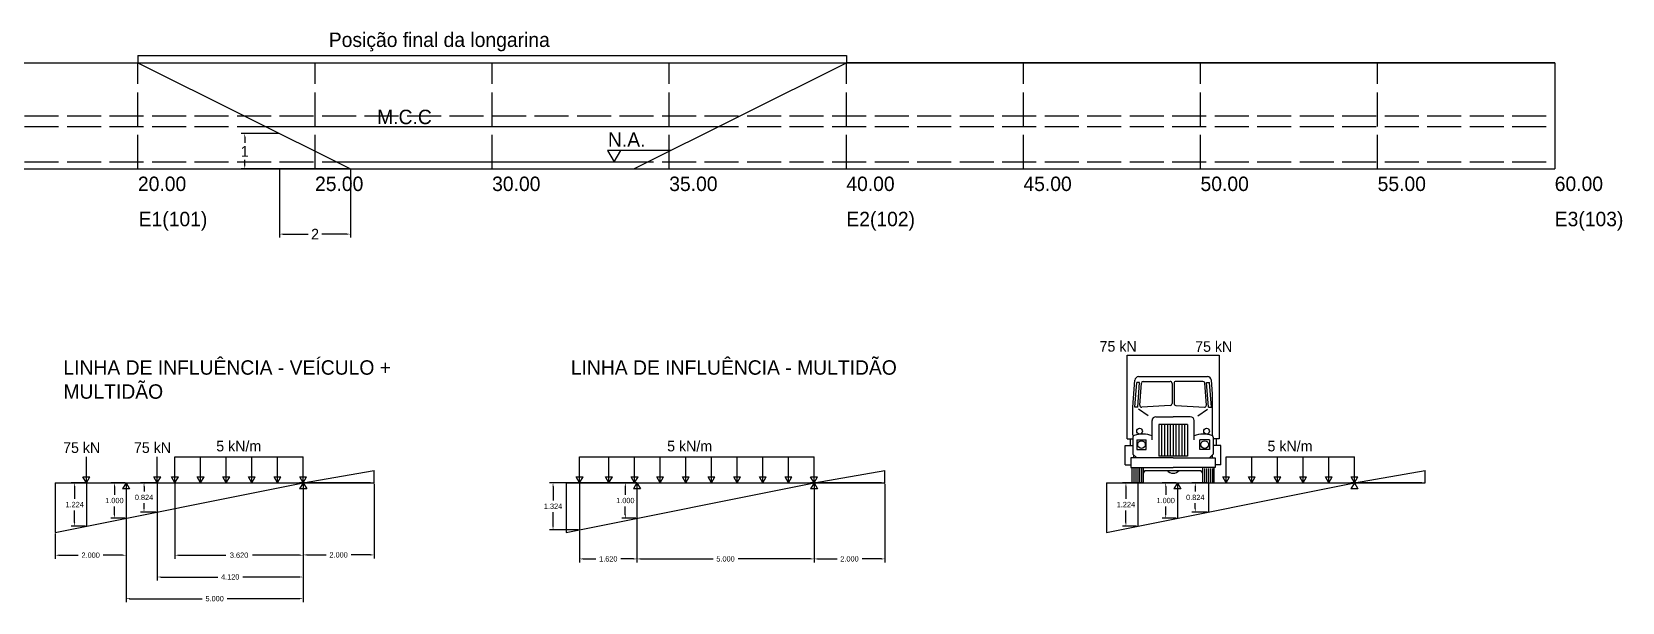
# Model space of a CAD drawing. Header units: metres. Extents: x 248 to 391, y 134 to 156.
# Drawn here: x 272.08 to 316.99, y 139.57 to 155.69 of the extents above; entities that cross this region are included whole.
import ezdxf

# ---------------------------------------------------------------- set-up
doc = ezdxf.new("R2010")
doc.units = ezdxf.units.M
doc.header["$LTSCALE"] = 0.001
doc.linetypes.add('ACAD_ISO02W100', pattern=[15, 12, -3])
for name, color, linetype in [('carro', 9, 'Continuous'), ('COTAS', 30, 'Continuous'), ('LI', 1, 'Continuous'), ('LINHA TRACEJADA', 8, 'ACAD_ISO02W100'), ('M.C.C', 5, 'Continuous'), ('NÍVRL D´ÁGUA', 4, 'Continuous'), ('P.F.L.', 1, 'Continuous'), ('TEXTO', 6, 'Continuous'), ('TRAÇADO', 6, 'Continuous')]:
    doc.layers.add(name, color=color, linetype=linetype)
doc.styles.add('Annotative', font='txt')
doc.dimstyles.new('Annotative', dxfattribs={"dimtxt": 0.15, "dimasz": 0.1, "dimexe": 0.1, "dimexo": 0.03, "dimgap": 0.09, "dimtad": 0, "dimtih": 1, "dimtoh": 1, "dimdec": 3, "dimzin": 0, "dimdsep": 46, "dimtxsty": 'Standard', "dimcen": 0.09, "dimadec": 0, "dimazin": 0, "dimtfac": 1, "dimtdec": 3, "dimtofl": 0, "dimtmove": 0, "dimatfit": 3, "dimfxl": 1, "dimtolj": 1, "dimtzin": 0, "dimarcsym": 1})

# ---------------------------------------------------------------- blocks, each defined once
blk = doc.blocks.new('*D5')
at = {"layer": 'COTAS', "color": 0, "lineweight": -2, "ltscale": 80, "transparency": 16777216}
for p, q in [((279.081, 151.784), (279.081, 149.872)), ((281.081, 151.784), (281.081, 149.872)), ((279.181, 149.972), (279.891, 149.972)), ((280.981, 149.972), (280.271, 149.972))]:
    blk.add_line(p, q, dxfattribs=at)
at = {"layer": 'COTAS', "color": 0, "ltscale": 80, "transparency": 16777216}
for points in [[(279.181, 149.989), (279.181, 149.956), (279.081, 149.972)], [(280.981, 149.989), (280.981, 149.956), (281.081, 149.972)]]:
    blk.add_solid(points, dxfattribs=at)
at = {"layer": 'Defpoints', "color": 0, "ltscale": 80, "transparency": 16777216}
for p in [(279.081, 151.814), (281.081, 151.814), (281.081, 149.972)]:
    blk.add_point(p, dxfattribs=at)
at = {"layer": 'COTAS', "color": 0, "ltscale": 80, "transparency": 16777216, "insert": (280.081, 149.972), "char_height": 0.3, "attachment_point": 5}
blk.add_mtext('\\A1;2', dxfattribs=at)
blk = doc.blocks.new('*D6')
at = {"layer": 'COTAS', "color": 0, "lineweight": -2, "ltscale": 80, "transparency": 16777216}
for p, q in [((279.051, 152.814), (277.996, 152.814)), ((278.096, 152.714), (278.096, 152.55)), ((281.051, 151.814), (277.996, 151.814)), ((278.096, 151.914), (278.096, 152.07))]:
    blk.add_line(p, q, dxfattribs=at)
at = {"layer": 'COTAS', "color": 0, "ltscale": 80, "transparency": 16777216}
for points in [[(278.079, 152.714), (278.112, 152.714), (278.096, 152.814)], [(278.079, 151.914), (278.112, 151.914), (278.096, 151.814)]]:
    blk.add_solid(points, dxfattribs=at)
at = {"layer": 'Defpoints', "color": 0, "ltscale": 80, "transparency": 16777216}
for p in [(279.081, 152.814), (278.096, 151.814), (281.081, 151.814)]:
    blk.add_point(p, dxfattribs=at)
at = {"layer": 'COTAS', "color": 0, "ltscale": 80, "transparency": 16777216, "insert": (278.096, 152.31), "char_height": 0.3, "attachment_point": 5}
blk.add_mtext('\\A1;1', dxfattribs=at)
blk = doc.blocks.new('*D74')
at = {"layer": 'COTAS', "color": 0, "lineweight": -2, "ltscale": 80, "transparency": 16777216}
for p, q in [((274.716, 142.946), (274.316, 142.946)), ((274.416, 142.846), (274.416, 142.611)), ((274.716, 141.946), (274.316, 141.946)), ((274.416, 142.046), (274.416, 142.281))]:
    blk.add_line(p, q, dxfattribs=at)
at = {"layer": 'COTAS', "color": 0, "ltscale": 80, "transparency": 16777216}
for points in [[(274.4, 142.846), (274.433, 142.846), (274.416, 142.946)], [(274.4, 142.046), (274.433, 142.046), (274.416, 141.946)]]:
    blk.add_solid(points, dxfattribs=at)
at = {"layer": 'Defpoints', "color": 0, "ltscale": 80, "transparency": 16777216}
for p in [(274.746, 142.946), (274.416, 141.946), (274.746, 141.946)]:
    blk.add_point(p, dxfattribs=at)
at = {"layer": 'COTAS', "color": 0, "ltscale": 80, "transparency": 16777216, "insert": (274.416, 142.446), "char_height": 0.15, "attachment_point": 5}
blk.add_mtext('\\A1;1.000', dxfattribs=at)
blk = doc.blocks.new('*D75')
at = {"layer": 'COTAS', "color": 0, "lineweight": -2, "ltscale": 80, "transparency": 16777216}
for p, q in [((273.596, 142.946), (273.194, 142.946)), ((273.294, 142.846), (273.294, 142.499)), ((273.294, 141.822), (273.294, 142.169)), ((273.596, 141.722), (273.194, 141.722))]:
    blk.add_line(p, q, dxfattribs=at)
at = {"layer": 'COTAS', "color": 0, "ltscale": 80, "transparency": 16777216}
for points in [[(273.277, 142.846), (273.31, 142.846), (273.294, 142.946)], [(273.277, 141.822), (273.31, 141.822), (273.294, 141.722)]]:
    blk.add_solid(points, dxfattribs=at)
at = {"layer": 'Defpoints', "color": 0, "ltscale": 80, "transparency": 16777216}
for p in [(273.626, 142.946), (273.294, 141.722), (273.626, 141.722)]:
    blk.add_point(p, dxfattribs=at)
at = {"layer": 'COTAS', "color": 0, "ltscale": 80, "transparency": 16777216, "insert": (273.294, 142.334), "char_height": 0.15, "attachment_point": 5}
blk.add_mtext('\\A1;1.224', dxfattribs=at)
blk = doc.blocks.new('*D76')
at = {"layer": 'COTAS', "color": 0, "lineweight": -2, "ltscale": 80, "transparency": 16777216}
for p, q in [((275.596, 142.946), (275.152, 142.946)), ((275.252, 142.846), (275.252, 142.699)), ((275.252, 142.222), (275.252, 142.369)), ((275.596, 142.122), (275.152, 142.122))]:
    blk.add_line(p, q, dxfattribs=at)
at = {"layer": 'COTAS', "color": 0, "ltscale": 80, "transparency": 16777216}
for points in [[(275.235, 142.846), (275.269, 142.846), (275.252, 142.946)], [(275.235, 142.222), (275.269, 142.222), (275.252, 142.122)]]:
    blk.add_solid(points, dxfattribs=at)
at = {"layer": 'Defpoints', "color": 0, "ltscale": 80, "transparency": 16777216}
for p in [(275.626, 142.946), (275.252, 142.122), (275.626, 142.122)]:
    blk.add_point(p, dxfattribs=at)
at = {"layer": 'COTAS', "color": 0, "ltscale": 80, "transparency": 16777216, "insert": (275.252, 142.534), "char_height": 0.15, "attachment_point": 5}
blk.add_mtext('\\A1;0.824', dxfattribs=at)
blk = doc.blocks.new('*D77')
at = {"layer": 'COTAS', "color": 0, "lineweight": -2, "ltscale": 80, "transparency": 16777216}
for p, q in [((272.746, 141.516), (272.746, 140.802)), ((274.746, 141.516), (274.746, 140.802)), ((272.846, 140.902), (273.393, 140.902)), ((274.646, 140.902), (274.098, 140.902))]:
    blk.add_line(p, q, dxfattribs=at)
at = {"layer": 'COTAS', "color": 0, "ltscale": 80, "transparency": 16777216}
for points in [[(272.846, 140.918), (272.846, 140.885), (272.746, 140.902)], [(274.646, 140.918), (274.646, 140.885), (274.746, 140.902)]]:
    blk.add_solid(points, dxfattribs=at)
at = {"layer": 'Defpoints', "color": 0, "ltscale": 80, "transparency": 16777216}
for p in [(272.746, 141.546), (274.746, 141.546), (274.746, 140.902)]:
    blk.add_point(p, dxfattribs=at)
at = {"layer": 'COTAS', "color": 0, "ltscale": 80, "transparency": 16777216, "insert": (273.746, 140.902), "char_height": 0.15, "attachment_point": 5}
blk.add_mtext('\\A1;2.000', dxfattribs=at)
blk = doc.blocks.new('*D78')
at = {"layer": 'COTAS', "color": 0, "lineweight": -2, "ltscale": 80, "transparency": 16777216}
for p, q in [((274.746, 142.916), (274.746, 139.574)), ((279.746, 142.916), (279.746, 139.574)), ((274.846, 139.674), (276.893, 139.674)), ((279.646, 139.674), (277.598, 139.674))]:
    blk.add_line(p, q, dxfattribs=at)
at = {"layer": 'COTAS', "color": 0, "ltscale": 80, "transparency": 16777216}
for points in [[(274.846, 139.691), (274.846, 139.658), (274.746, 139.674)], [(279.646, 139.691), (279.646, 139.658), (279.746, 139.674)]]:
    blk.add_solid(points, dxfattribs=at)
at = {"layer": 'Defpoints', "color": 0, "ltscale": 80, "transparency": 16777216}
for p in [(274.746, 142.946), (279.746, 142.946), (279.746, 139.674)]:
    blk.add_point(p, dxfattribs=at)
at = {"layer": 'COTAS', "color": 0, "ltscale": 80, "transparency": 16777216, "insert": (277.246, 139.674), "char_height": 0.15, "attachment_point": 5}
blk.add_mtext('\\A1;5.000', dxfattribs=at)
blk = doc.blocks.new('*D79')
at = {"layer": 'COTAS', "color": 0, "lineweight": -2, "ltscale": 80, "transparency": 16777216}
for p, q in [((275.626, 142.916), (275.626, 140.186)), ((279.746, 142.916), (279.746, 140.186)), ((275.726, 140.286), (277.333, 140.286)), ((279.646, 140.286), (278.038, 140.286))]:
    blk.add_line(p, q, dxfattribs=at)
at = {"layer": 'COTAS', "color": 0, "ltscale": 80, "transparency": 16777216}
for points in [[(275.726, 140.303), (275.726, 140.27), (275.626, 140.286)], [(279.646, 140.303), (279.646, 140.27), (279.746, 140.286)]]:
    blk.add_solid(points, dxfattribs=at)
at = {"layer": 'Defpoints', "color": 0, "ltscale": 80, "transparency": 16777216}
for p in [(275.626, 142.946), (279.746, 142.946), (279.746, 140.286)]:
    blk.add_point(p, dxfattribs=at)
at = {"layer": 'COTAS', "color": 0, "ltscale": 80, "transparency": 16777216, "insert": (277.686, 140.286), "char_height": 0.15, "attachment_point": 5}
blk.add_mtext('\\A1;4.120', dxfattribs=at)
blk = doc.blocks.new('*D80')
at = {"layer": 'COTAS', "color": 0, "lineweight": -2, "ltscale": 80, "transparency": 16777216}
for p, q in [((276.126, 142.916), (276.126, 140.802)), ((279.746, 142.916), (279.746, 140.802)), ((276.226, 140.902), (277.558, 140.902)), ((279.646, 140.902), (278.313, 140.902))]:
    blk.add_line(p, q, dxfattribs=at)
at = {"layer": 'COTAS', "color": 0, "ltscale": 80, "transparency": 16777216}
for points in [[(276.226, 140.918), (276.226, 140.885), (276.126, 140.902)], [(279.646, 140.918), (279.646, 140.885), (279.746, 140.902)]]:
    blk.add_solid(points, dxfattribs=at)
at = {"layer": 'Defpoints', "color": 0, "ltscale": 80, "transparency": 16777216}
for p in [(276.126, 142.946), (279.746, 142.946), (279.746, 140.902)]:
    blk.add_point(p, dxfattribs=at)
at = {"layer": 'COTAS', "color": 0, "ltscale": 80, "transparency": 16777216, "insert": (277.936, 140.902), "char_height": 0.15, "attachment_point": 5}
blk.add_mtext('\\A1;3.620', dxfattribs=at)
blk = doc.blocks.new('*D81')
at = {"layer": 'COTAS', "color": 0, "lineweight": -2, "ltscale": 80, "transparency": 16777216}
for p, q in [((279.746, 142.916), (279.746, 140.81)), ((281.746, 142.916), (281.746, 140.81)), ((279.846, 140.91), (280.393, 140.91)), ((281.646, 140.91), (281.098, 140.91))]:
    blk.add_line(p, q, dxfattribs=at)
at = {"layer": 'COTAS', "color": 0, "ltscale": 80, "transparency": 16777216}
for points in [[(279.846, 140.927), (279.846, 140.893), (279.746, 140.91)], [(281.646, 140.927), (281.646, 140.893), (281.746, 140.91)]]:
    blk.add_solid(points, dxfattribs=at)
at = {"layer": 'Defpoints', "color": 0, "ltscale": 80, "transparency": 16777216}
for p in [(279.746, 142.946), (281.746, 142.946), (281.746, 140.91)]:
    blk.add_point(p, dxfattribs=at)
at = {"layer": 'COTAS', "color": 0, "ltscale": 80, "transparency": 16777216, "insert": (280.746, 140.91), "char_height": 0.15, "attachment_point": 5}
blk.add_mtext('\\A1;2.000', dxfattribs=at)
blk = doc.blocks.new('*D67')
at = {"layer": 'COTAS', "color": 0, "lineweight": -2, "ltscale": 80, "transparency": 16777216}
for p, q in [((289.14, 142.946), (288.741, 142.946)), ((288.841, 142.846), (288.841, 142.611)), ((289.14, 141.946), (288.741, 141.946)), ((288.841, 142.046), (288.841, 142.281))]:
    blk.add_line(p, q, dxfattribs=at)
at = {"layer": 'COTAS', "color": 0, "ltscale": 80, "transparency": 16777216}
for points in [[(288.824, 142.846), (288.858, 142.846), (288.841, 142.946)], [(288.824, 142.046), (288.858, 142.046), (288.841, 141.946)]]:
    blk.add_solid(points, dxfattribs=at)
at = {"layer": 'Defpoints', "color": 0, "ltscale": 80, "transparency": 16777216}
for p in [(289.17, 142.946), (288.841, 141.946), (289.17, 141.946)]:
    blk.add_point(p, dxfattribs=at)
at = {"layer": 'COTAS', "color": 0, "ltscale": 80, "transparency": 16777216, "insert": (288.841, 142.446), "char_height": 0.15, "attachment_point": 5}
blk.add_mtext('\\A1;1.000', dxfattribs=at)
blk = doc.blocks.new('*D68')
at = {"layer": 'COTAS', "color": 0, "lineweight": -2, "ltscale": 80, "transparency": 16777216}
for p, q in [((287.52, 142.946), (286.7, 142.946)), ((286.8, 142.846), (286.8, 142.449)), ((286.8, 141.722), (286.8, 142.119)), ((287.52, 141.622), (286.7, 141.622))]:
    blk.add_line(p, q, dxfattribs=at)
at = {"layer": 'COTAS', "color": 0, "ltscale": 80, "transparency": 16777216}
for points in [[(286.783, 142.846), (286.817, 142.846), (286.8, 142.946)], [(286.783, 141.722), (286.817, 141.722), (286.8, 141.622)]]:
    blk.add_solid(points, dxfattribs=at)
at = {"layer": 'Defpoints', "color": 0, "ltscale": 80, "transparency": 16777216}
for p in [(287.55, 142.946), (286.8, 141.622), (287.55, 141.622)]:
    blk.add_point(p, dxfattribs=at)
at = {"layer": 'COTAS', "color": 0, "ltscale": 80, "transparency": 16777216, "insert": (286.8, 142.284), "char_height": 0.15, "attachment_point": 5}
blk.add_mtext('\\A1;1.324', dxfattribs=at)
blk = doc.blocks.new('*D69')
at = {"layer": 'COTAS', "color": 0, "lineweight": -2, "ltscale": 80, "transparency": 16777216}
for p, q in [((287.55, 141.592), (287.55, 140.697)), ((289.17, 141.592), (289.17, 140.697)), ((287.65, 140.797), (288.008, 140.797)), ((289.07, 140.797), (288.713, 140.797))]:
    blk.add_line(p, q, dxfattribs=at)
at = {"layer": 'COTAS', "color": 0, "ltscale": 80, "transparency": 16777216}
for points in [[(287.65, 140.814), (287.65, 140.78), (287.55, 140.797)], [(289.07, 140.814), (289.07, 140.78), (289.17, 140.797)]]:
    blk.add_solid(points, dxfattribs=at)
at = {"layer": 'Defpoints', "color": 0, "ltscale": 80, "transparency": 16777216}
for p in [(287.55, 141.622), (289.17, 141.622), (289.17, 140.797)]:
    blk.add_point(p, dxfattribs=at)
at = {"layer": 'COTAS', "color": 0, "ltscale": 80, "transparency": 16777216, "insert": (288.36, 140.797), "char_height": 0.15, "attachment_point": 5}
blk.add_mtext('\\A1;1.620', dxfattribs=at)
blk = doc.blocks.new('*D70')
at = {"layer": 'COTAS', "color": 0, "lineweight": -2, "ltscale": 80, "transparency": 16777216}
for p, q in [((289.17, 141.916), (289.17, 140.697)), ((294.17, 141.916), (294.17, 140.697)), ((289.27, 140.797), (291.318, 140.797)), ((294.07, 140.797), (292.023, 140.797))]:
    blk.add_line(p, q, dxfattribs=at)
at = {"layer": 'COTAS', "color": 0, "ltscale": 80, "transparency": 16777216}
for points in [[(289.27, 140.814), (289.27, 140.78), (289.17, 140.797)], [(294.07, 140.814), (294.07, 140.78), (294.17, 140.797)]]:
    blk.add_solid(points, dxfattribs=at)
at = {"layer": 'Defpoints', "color": 0, "ltscale": 80, "transparency": 16777216}
for p in [(289.17, 141.946), (294.17, 141.946), (294.17, 140.797)]:
    blk.add_point(p, dxfattribs=at)
at = {"layer": 'COTAS', "color": 0, "ltscale": 80, "transparency": 16777216, "insert": (291.67, 140.797), "char_height": 0.15, "attachment_point": 5}
blk.add_mtext('\\A1;5.000', dxfattribs=at)
blk = doc.blocks.new('*D71')
at = {"layer": 'COTAS', "color": 0, "lineweight": -2, "ltscale": 80, "transparency": 16777216}
for p, q in [((294.17, 142.916), (294.17, 140.697)), ((296.17, 142.916), (296.17, 140.697)), ((294.27, 140.797), (294.818, 140.797)), ((296.07, 140.797), (295.523, 140.797))]:
    blk.add_line(p, q, dxfattribs=at)
at = {"layer": 'COTAS', "color": 0, "ltscale": 80, "transparency": 16777216}
for points in [[(294.27, 140.814), (294.27, 140.78), (294.17, 140.797)], [(296.07, 140.814), (296.07, 140.78), (296.17, 140.797)]]:
    blk.add_solid(points, dxfattribs=at)
at = {"layer": 'Defpoints', "color": 0, "ltscale": 80, "transparency": 16777216}
for p in [(294.17, 142.946), (296.17, 142.946), (296.17, 140.797)]:
    blk.add_point(p, dxfattribs=at)
at = {"layer": 'COTAS', "color": 0, "ltscale": 80, "transparency": 16777216, "insert": (295.17, 140.797), "char_height": 0.15, "attachment_point": 5}
blk.add_mtext('\\A1;2.000', dxfattribs=at)
blk = doc.blocks.new('*D72')
at = {"layer": 'COTAS', "color": 0, "lineweight": -2, "ltscale": 80, "transparency": 16777216}
for p, q in [((304.396, 142.946), (303.997, 142.946)), ((304.097, 142.846), (304.097, 142.611)), ((304.396, 141.946), (303.997, 141.946)), ((304.097, 142.046), (304.097, 142.281))]:
    blk.add_line(p, q, dxfattribs=at)
at = {"layer": 'COTAS', "color": 0, "ltscale": 80, "transparency": 16777216}
for points in [[(304.08, 142.846), (304.113, 142.846), (304.097, 142.946)], [(304.08, 142.046), (304.113, 142.046), (304.097, 141.946)]]:
    blk.add_solid(points, dxfattribs=at)
at = {"layer": 'Defpoints', "color": 0, "ltscale": 80, "transparency": 16777216}
for p in [(304.426, 142.946), (304.097, 141.946), (304.426, 141.946)]:
    blk.add_point(p, dxfattribs=at)
at = {"layer": 'COTAS', "color": 0, "ltscale": 80, "transparency": 16777216, "insert": (304.097, 142.446), "char_height": 0.15, "attachment_point": 5}
blk.add_mtext('\\A1;1.000', dxfattribs=at)
blk = doc.blocks.new('*D73')
at = {"layer": 'COTAS', "color": 0, "lineweight": -2, "ltscale": 80, "transparency": 16777216}
for p, q in [((303.276, 142.946), (302.874, 142.946)), ((302.974, 142.846), (302.974, 142.499)), ((302.974, 141.822), (302.974, 142.169)), ((303.276, 141.722), (302.874, 141.722))]:
    blk.add_line(p, q, dxfattribs=at)
at = {"layer": 'COTAS', "color": 0, "ltscale": 80, "transparency": 16777216}
for points in [[(302.957, 142.846), (302.991, 142.846), (302.974, 142.946)], [(302.957, 141.822), (302.991, 141.822), (302.974, 141.722)]]:
    blk.add_solid(points, dxfattribs=at)
at = {"layer": 'Defpoints', "color": 0, "ltscale": 80, "transparency": 16777216}
for p in [(303.306, 142.946), (302.974, 141.722), (303.306, 141.722)]:
    blk.add_point(p, dxfattribs=at)
at = {"layer": 'COTAS', "color": 0, "ltscale": 80, "transparency": 16777216, "insert": (302.974, 142.334), "char_height": 0.15, "attachment_point": 5}
blk.add_mtext('\\A1;1.224', dxfattribs=at)
blk = doc.blocks.new('*D82')
at = {"layer": 'COTAS', "color": 0, "lineweight": -2, "ltscale": 80, "transparency": 16777216}
for p, q in [((305.276, 142.946), (304.832, 142.946)), ((304.932, 142.846), (304.932, 142.699)), ((304.932, 142.222), (304.932, 142.369)), ((305.276, 142.122), (304.832, 142.122))]:
    blk.add_line(p, q, dxfattribs=at)
at = {"layer": 'COTAS', "color": 0, "ltscale": 80, "transparency": 16777216}
for points in [[(304.916, 142.846), (304.949, 142.846), (304.932, 142.946)], [(304.916, 142.222), (304.949, 142.222), (304.932, 142.122)]]:
    blk.add_solid(points, dxfattribs=at)
at = {"layer": 'Defpoints', "color": 0, "ltscale": 80, "transparency": 16777216}
for p in [(305.306, 142.946), (304.932, 142.122), (305.306, 142.122)]:
    blk.add_point(p, dxfattribs=at)
at = {"layer": 'COTAS', "color": 0, "ltscale": 80, "transparency": 16777216, "insert": (304.932, 142.534), "char_height": 0.15, "attachment_point": 5}
blk.add_mtext('\\A1;0.824', dxfattribs=at)

msp = doc.modelspace()

# ---------------------------------------------------------------- linework, layer by layer
for p, q in [((255.0806, 154.8137), (315.0806, 154.8137)), ((315.0806, 154.8137), (315.0806, 151.8137)), ((255.0806, 151.8137), (315.0806, 151.8137))]:
    msp.add_line(p, q)
at = {"ltscale": 80}
for p, q in [((273.6256, 142.946), (273.6256, 143.6839)), ((275.6256, 142.946), (275.6256, 143.6839)), ((276.1256, 143.6839), (279.7456, 143.6839)), ((276.1256, 142.946), (276.1256, 143.6839)), ((276.8496, 142.946), (276.8496, 143.6839)), ((277.5736, 142.946), (277.5736, 143.6839)), ((278.2976, 142.946), (278.2976, 143.6839)), ((279.0216, 142.946), (279.0216, 143.6839)), ((279.7456, 142.946), (279.7456, 143.6839)), ((287.5503, 143.6839), (290.5503, 143.6839)), ((287.5503, 142.946), (287.5503, 143.6839)), ((288.3783, 142.946), (288.3783, 143.6839)), ((289.1023, 142.946), (289.1023, 143.6839)), ((289.8263, 142.946), (289.8263, 143.6839)), ((290.5503, 143.6839), (294.1703, 143.6839)), ((290.5503, 142.946), (290.5503, 143.6839)), ((291.2743, 142.946), (291.2743, 143.6839)), ((291.9983, 142.946), (291.9983, 143.6839)), ((292.7223, 142.946), (292.7223, 143.6839)), ((293.4463, 142.946), (293.4463, 143.6839)), ((294.1703, 142.946), (294.1703, 143.6839)), ((305.8059, 143.6839), (309.4259, 143.6839)), ((305.8059, 142.946), (305.8059, 143.6839)), ((306.5299, 142.946), (306.5299, 143.6839)), ((307.2539, 142.946), (307.2539, 143.6839)), ((307.9779, 142.946), (307.9779, 143.6839)), ((308.7019, 142.946), (308.7019, 143.6839)), ((309.4259, 142.946), (309.4259, 143.6839)), ((273.6256, 142.946), (273.5287, 143.1139)), ((273.5287, 143.1139), (273.7225, 143.1139)), ((273.6256, 142.946), (273.7225, 143.1139)), ((275.6256, 142.946), (275.5287, 143.1139)), ((275.5287, 143.1139), (275.7225, 143.1139)), ((275.6256, 142.946), (275.7225, 143.1139)), ((276.1256, 142.946), (276.0287, 143.1139)), ((276.0287, 143.1139), (276.2225, 143.1139)), ((276.1256, 142.946), (276.2225, 143.1139)), ((276.8496, 142.946), (276.7527, 143.1139)), ((276.7527, 143.1139), (276.9465, 143.1139)), ((276.8496, 142.946), (276.9465, 143.1139)), ((277.5736, 142.946), (277.4767, 143.1139)), ((277.4767, 143.1139), (277.6705, 143.1139)), ((277.5736, 142.946), (277.6705, 143.1139)), ((278.2976, 142.946), (278.2007, 143.1139)), ((278.2007, 143.1139), (278.3945, 143.1139)), ((278.2976, 142.946), (278.3945, 143.1139)), ((279.0216, 142.946), (278.9247, 143.1139)), ((278.9247, 143.1139), (279.1185, 143.1139)), ((279.0216, 142.946), (279.1185, 143.1139)), ((279.7456, 142.946), (279.6487, 143.1139)), ((279.6487, 143.1139), (279.8425, 143.1139)), ((279.7456, 142.946), (279.8425, 143.1139)), ((287.5503, 142.946), (287.4534, 143.1139)), ((287.4534, 143.1139), (287.6472, 143.1139)), ((287.5503, 142.946), (287.6472, 143.1139)), ((288.3783, 142.946), (288.2814, 143.1139)), ((288.2814, 143.1139), (288.4752, 143.1139)), ((288.3783, 142.946), (288.4752, 143.1139)), ((289.1023, 142.946), (289.0054, 143.1139)), ((289.0054, 143.1139), (289.1992, 143.1139)), ((289.1023, 142.946), (289.1992, 143.1139)), ((289.8263, 142.946), (289.7294, 143.1139)), ((289.7294, 143.1139), (289.9232, 143.1139)), ((289.8263, 142.946), (289.9232, 143.1139)), ((290.5503, 142.946), (290.4534, 143.1139)), ((290.4534, 143.1139), (290.6472, 143.1139)), ((290.5503, 142.946), (290.6472, 143.1139)), ((291.2743, 142.946), (291.1774, 143.1139)), ((291.1774, 143.1139), (291.3712, 143.1139)), ((291.2743, 142.946), (291.3712, 143.1139)), ((291.9983, 142.946), (291.9014, 143.1139)), ((291.9014, 143.1139), (292.0952, 143.1139)), ((291.9983, 142.946), (292.0952, 143.1139)), ((292.7223, 142.946), (292.6254, 143.1139)), ((292.6254, 143.1139), (292.8192, 143.1139)), ((292.7223, 142.946), (292.8192, 143.1139)), ((293.4463, 142.946), (293.3494, 143.1139)), ((293.3494, 143.1139), (293.5432, 143.1139)), ((293.4463, 142.946), (293.5432, 143.1139)), ((294.1703, 142.946), (294.0734, 143.1139)), ((294.0734, 143.1139), (294.2672, 143.1139)), ((294.1703, 142.946), (294.2672, 143.1139)), ((305.8059, 142.946), (305.709, 143.1139)), ((305.709, 143.1139), (305.9028, 143.1139)), ((305.8059, 142.946), (305.9028, 143.1139)), ((306.5299, 142.946), (306.433, 143.1139)), ((306.433, 143.1139), (306.6268, 143.1139)), ((306.5299, 142.946), (306.6268, 143.1139)), ((307.2539, 142.946), (307.157, 143.1139)), ((307.157, 143.1139), (307.3508, 143.1139)), ((307.2539, 142.946), (307.3508, 143.1139)), ((307.9779, 142.946), (307.881, 143.1139)), ((307.881, 143.1139), (308.0748, 143.1139)), ((307.9779, 142.946), (308.0748, 143.1139)), ((308.7019, 142.946), (308.605, 143.1139)), ((308.605, 143.1139), (308.7988, 143.1139)), ((308.7019, 142.946), (308.7988, 143.1139)), ((309.4259, 142.946), (309.329, 143.1139)), ((309.329, 143.1139), (309.5228, 143.1139)), ((309.4259, 142.946), (309.5228, 143.1139))]:
    msp.add_line(p, q, dxfattribs=at)
at = {"layer": 'carro'}
for p, q in [((303.0086, 146.5544), (305.603, 146.5544)), ((303.0086, 144.1892), (303.0086, 146.5544)), ((305.603, 146.5544), (305.603, 144.1892)), ((303.3331, 145.9458), (305.2786, 145.9458)), ((303.1708, 145.0829), (303.2253, 145.8454)), ((303.2248, 145.081), (303.2789, 145.7836)), ((303.36, 145.7836), (303.2789, 145.7836)), ((303.3059, 145.081), (303.36, 145.7836)), ((303.3645, 145.1426), (303.4103, 145.7606)), ((303.4642, 145.8107), (304.2248, 145.8107)), ((304.2788, 145.7566), (304.2788, 145.186)), ((304.3329, 145.7566), (304.3329, 145.186)), ((305.1475, 145.8107), (304.3869, 145.8107)), ((305.2471, 145.1426), (305.2014, 145.7606)), ((305.2517, 145.7836), (305.3328, 145.7836)), ((305.3058, 145.081), (305.2517, 145.7836)), ((305.3868, 145.081), (305.3328, 145.7836)), ((305.4139, 145.4613), (305.3864, 145.8454)), ((303.1708, 144.2973), (303.1708, 145.0829)), ((303.3059, 145.081), (303.2248, 145.081)), ((304.2279, 145.132), (303.4216, 145.0846)), ((304.3837, 145.132), (305.1901, 145.0846)), ((305.3058, 145.081), (305.3868, 145.081)), ((305.4139, 144.2973), (305.4139, 145.4613)), ((303.6032, 144.8378), (303.3329, 145.0269)), ((303.7113, 144.1622), (303.7113, 144.7026)), ((303.8194, 144.8107), (304.3058, 144.8107)), ((304.7112, 144.5945), (303.9005, 144.5945)), ((303.9005, 144.5945), (303.9005, 143.7027)), ((303.9815, 144.5945), (303.9815, 143.7027)), ((304.0626, 144.5945), (304.0626, 143.7027)), ((304.1437, 144.5945), (304.1437, 143.7027)), ((304.2248, 144.5945), (304.2248, 143.7027)), ((304.7923, 144.8107), (304.3058, 144.8107)), ((304.3058, 144.5945), (304.3058, 143.7027)), ((304.3869, 144.5945), (304.3869, 143.7027)), ((304.468, 144.5945), (304.468, 143.7027)), ((304.5491, 144.5945), (304.5491, 143.7027)), ((304.6301, 144.5945), (304.6301, 143.7027)), ((304.7112, 144.5945), (304.7112, 143.7027)), ((304.9004, 144.1622), (304.9004, 144.7026)), ((305.0085, 144.8378), (305.2787, 145.0269)), ((303.0086, 144.1892), (303.1708, 144.1892)), ((303.0897, 144.1892), (303.0897, 144)), ((303.1708, 144.2319), (303.1708, 143.7568)), ((303.2789, 144.1622), (303.5491, 144.1622)), ((303.2789, 144.1622), (303.2789, 143.8919)), ((303.5491, 143.8919), (303.5491, 144.1622)), ((305.0625, 143.8919), (305.0625, 144.1622)), ((305.3328, 144.1622), (305.0625, 144.1622)), ((305.3328, 144.1622), (305.3328, 143.8919)), ((305.4409, 144.2319), (305.4409, 143.7568)), ((305.603, 144.1892), (305.4409, 144.1892)), ((305.5219, 144.1892), (305.5219, 144)), ((302.9546, 144), (303.1708, 144)), ((302.9546, 143.4595), (302.9546, 144)), ((303.2789, 143.6487), (303.1708, 143.7568)), ((303.1978, 143.6487), (303.1978, 143.7179)), ((303.2789, 143.8919), (303.5491, 143.8919)), ((304.7112, 143.7027), (303.9005, 143.7027)), ((305.3328, 143.8919), (305.0625, 143.8919)), ((305.3328, 143.6487), (305.4409, 143.7568)), ((305.4139, 143.6487), (305.4139, 143.7179)), ((305.6571, 144), (305.4409, 144)), ((305.6571, 143.4595), (305.6571, 144)), ((302.9546, 143.4595), (303.1167, 143.4595)), ((304.3058, 143.6487), (303.1167, 143.6487)), ((303.1167, 143.6487), (303.1167, 143.3784)), ((303.1167, 143.3784), (304.3058, 143.3784)), ((303.1434, 143.3784), (303.1434, 142.946)), ((303.1978, 143.3514), (303.1978, 142.946)), ((303.2519, 143.3514), (303.2519, 142.946)), ((303.3059, 143.3514), (303.3059, 142.946)), ((303.36, 143.3514), (303.36, 142.946)), ((303.414, 143.3514), (303.414, 142.946)), ((303.4681, 142.946), (303.4681, 143.3784)), ((303.4681, 143.2163), (303.5221, 143.2974)), ((303.5221, 143.2974), (305.0896, 143.2974)), ((304.3058, 143.6487), (305.4949, 143.6487)), ((305.4949, 143.3784), (304.3058, 143.3784)), ((305.1436, 143.2163), (305.0896, 143.2974)), ((305.197, 143.3505), (305.197, 142.946)), ((305.2515, 143.3505), (305.2515, 142.946)), ((305.3059, 143.3505), (305.3059, 142.946)), ((305.36, 143.3505), (305.36, 142.946)), ((305.414, 143.3505), (305.414, 142.946)), ((305.4949, 143.6487), (305.4949, 143.3784)), ((305.6571, 143.4595), (305.4949, 143.4595)), ((305.603, 143.4595), (305.4949, 143.4595))]:
    msp.add_line(p, q, dxfattribs=at)
at = {"layer": 'carro', "ltscale": 80}
for p, q in [((305.1436, 142.946), (305.1436, 143.3784)), ((305.4682, 142.946), (305.4682, 143.3784)), ((303.4683, 142.946), (303.1436, 142.946)), ((305.1436, 142.946), (305.4682, 142.946))]:
    msp.add_line(p, q, dxfattribs=at)
at = {"layer": 'carro'}
for centre, radius in [((303.36, 144.4054), 0.0811), ((303.414, 144.027), 0.1081), ((305.1977, 144.027), 0.1081), ((305.2517, 144.4054), 0.0811)]:
    msp.add_circle(centre, radius, dxfattribs=at)
for centre, radius, start, end in [((303.3331, 145.8377), 0.1081, 90, 175.91438), ((305.2786, 145.8377), 0.1081, 4.08562, 90), ((303.4642, 145.7566), 0.054, 90, 175.76361), ((304.2248, 145.7566), 0.054, 0, 90), ((304.3869, 145.7566), 0.054, 90, 180), ((305.1475, 145.7566), 0.054, 4.23639, 90), ((303.4184, 145.1386), 0.054, 175.76361, 273.36646), ((304.2248, 145.186), 0.054, 273.36646, 0), ((304.3869, 145.186), 0.054, 180, 266.63354), ((305.1932, 145.1386), 0.054, 266.63354, 4.23639), ((303.8194, 144.7026), 0.1081, 90, 180), ((304.7923, 144.7026), 0.1081, 0, 90), ((303.2248, 144.2319), 0.054, 107.96949, 180), ((303.443, 143.6331), 0.6914, 67.16365, 109.85324), ((305.1687, 143.6331), 0.6914, 70.14676, 112.83635), ((305.3868, 144.2319), 0.054, 0, 72.03051), ((304.3058, 143.4325), 0.2162, 218.68219, 321.31781)]:
    msp.add_arc(centre, radius, start, end, dxfattribs=at)
at = {"layer": 'COTAS', "ltscale": 80}
msp.add_line((279.0806, 151.8137), (281.0806, 151.8137), dxfattribs=at)
at = {"layer": 'LI', "ltscale": 80}
for p, q in [((279.7456, 142.946), (281.7456, 143.2987)), ((281.7456, 142.946), (281.7456, 143.2987)), ((294.1703, 142.946), (296.1703, 143.2987)), ((296.1703, 142.946), (296.1703, 143.2987)), ((309.4259, 142.946), (311.4259, 143.2987)), ((311.4259, 142.946), (311.4259, 143.2987)), ((272.7456, 142.946), (281.7456, 142.946)), ((272.7456, 142.946), (274.7456, 142.946)), ((272.7456, 141.546), (279.7456, 142.946)), ((272.7456, 142.946), (272.7456, 141.546)), ((272.7456, 142.946), (273.6256, 142.946)), ((273.6256, 142.946), (273.6256, 141.722)), ((274.7456, 142.946), (274.6456, 142.7728)), ((274.7456, 142.946), (274.7456, 141.946)), ((274.7456, 142.946), (274.8456, 142.7728)), ((274.7456, 142.946), (275.6256, 142.946)), ((275.6256, 142.946), (275.6256, 142.122)), ((281.6456, 142.946), (279.6456, 142.946)), ((279.7456, 142.946), (279.6456, 142.7728)), ((279.7456, 142.946), (279.8456, 142.7728)), ((287.1703, 142.946), (296.1703, 142.946)), ((287.1703, 142.946), (289.1703, 142.946)), ((287.1703, 141.546), (294.1703, 142.946)), ((287.1703, 142.946), (287.1703, 141.546)), ((287.1703, 142.946), (288.0503, 142.946)), ((289.1703, 142.946), (287.5503, 142.946)), ((287.5503, 142.946), (287.5503, 141.622)), ((289.1703, 142.946), (289.0703, 142.7728)), ((289.1703, 142.946), (289.1703, 141.946)), ((289.1703, 142.946), (289.2703, 142.7728)), ((289.1703, 142.946), (290.0503, 142.946)), ((296.0703, 142.946), (294.0703, 142.946)), ((294.1703, 142.946), (294.0703, 142.7728)), ((294.1703, 142.946), (294.2703, 142.7728)), ((302.4259, 142.946), (311.4259, 142.946)), ((302.4259, 142.946), (304.4259, 142.946)), ((302.4259, 141.546), (309.4259, 142.946)), ((302.4259, 142.946), (302.4259, 141.546)), ((302.4259, 142.946), (303.3059, 142.946)), ((303.3059, 142.946), (303.3059, 141.722)), ((304.4259, 142.946), (304.3259, 142.7728)), ((304.4259, 142.946), (304.4259, 141.946)), ((304.4259, 142.946), (304.5259, 142.7728)), ((304.4259, 142.946), (305.3059, 142.946)), ((305.3059, 142.946), (305.3059, 142.122)), ((311.3259, 142.946), (309.3259, 142.946)), ((309.4259, 142.946), (309.3259, 142.7728)), ((309.4259, 142.946), (309.5259, 142.7728)), ((274.8456, 142.7728), (274.6456, 142.7728)), ((279.8456, 142.7728), (279.6456, 142.7728)), ((289.2703, 142.7728), (289.0703, 142.7728)), ((294.2703, 142.7728), (294.0703, 142.7728)), ((304.5259, 142.7728), (304.3259, 142.7728)), ((309.5259, 142.7728), (309.3259, 142.7728))]:
    msp.add_line(p, q, dxfattribs=at)
at = {"layer": 'LINHA TRACEJADA', "linetype": 'ACAD_ISO02W100', "ltscale": 80}
for p, q in [((275.0806, 151.8137), (275.0806, 154.8137)), ((280.0806, 151.8137), (280.0806, 154.8137)), ((285.0806, 151.8137), (285.0806, 154.8137)), ((290.0806, 151.8137), (290.0806, 154.8137)), ((295.0806, 151.8137), (295.0806, 154.8137)), ((300.0806, 151.8137), (300.0806, 154.8137)), ((305.0806, 151.8137), (305.0806, 154.8137)), ((310.0806, 151.8137), (310.0806, 154.8137)), ((255.0806, 153.3137), (315.0806, 153.3137)), ((255.0806, 153.0137), (315.0806, 153.0137)), ((255.0806, 152.0137), (315.0806, 152.0137))]:
    msp.add_line(p, q, dxfattribs=at)
at = {"layer": 'M.C.C', "ltscale": 80}
msp.add_line((278.6806, 153.0137), (291.4806, 153.0137), dxfattribs=at)
at = {"layer": 'NÍVRL D´ÁGUA', "ltscale": 80}
for p, q in [((290.1231, 152.3349), (288.341, 152.3349)), ((288.341, 152.3349), (288.5264, 152.0138)), ((288.5264, 152.0138), (288.7117, 152.3349)), ((280.6806, 152.0137), (289.4806, 152.0137))]:
    msp.add_line(p, q, dxfattribs=at)
at = {"layer": 'P.F.L.', "ltscale": 80}
for p, q in [((275.0806, 155.0137), (295.0806, 155.0137)), ((275.0806, 155.0137), (275.0806, 154.8137)), ((295.0806, 155.0137), (295.0806, 154.8137))]:
    msp.add_line(p, q, dxfattribs=at)
at = {"layer": 'TRAÇADO', "ltscale": 80}
for p, q in [((255.0806, 154.8137), (275.0806, 154.8137)), ((275.0806, 154.8137), (281.0806, 151.8137)), ((289.0806, 151.8137), (295.0806, 154.8137)), ((315.0806, 154.8137), (295.0806, 154.8137)), ((281.0806, 151.8137), (289.0806, 151.8137))]:
    msp.add_line(p, q, dxfattribs=at)

# ---------------------------------------------------------------- texts
at = {"attachment_point": 1}
for s, width, insert, char_height in [('E1(101)', 0.497902, (275.1016, 150.6022), 0.40746), ('E2(102)', 0.497902, (295.0806, 150.6022), 0.40746), ('E3(103)', 0.497902, (315.0806, 150.6022), 0.40746), ('75 kN', 2.65865, (302.2295, 146.9522), 0.3), ('75 kN', 2.65865, (304.9284, 146.9467), 0.3), ('5 kN/m', 2.65865, (277.2917, 144.1347), 0.3), ('5 kN/m', 2.65865, (290.022, 144.1347), 0.3), ('5 kN/m', 2.65865, (306.9721, 144.1347), 0.3), ('75 kN', 2.65865, (272.9681, 144.0902), 0.3), ('75 kN', 2.65865, (274.9681, 144.0902), 0.3)]:
    msp.add_mtext_dynamic_manual_height_columns(s, width=width, gutter_width=2.0373, heights=[0], dxfattribs=dict(at, insert=insert, char_height=char_height))
at = {"layer": 'M.C.C', "insert": (281.8336, 153.4864), "char_height": 0.40746, "attachment_point": 1}
msp.add_mtext_dynamic_manual_height_columns('M.C.C', width=0.497902, gutter_width=2.0373, heights=[0], dxfattribs=at)
at = {"layer": 'NÍVRL D´ÁGUA', "insert": (288.35, 152.8458), "char_height": 0.40746, "attachment_point": 1}
msp.add_mtext_dynamic_manual_height_columns('N.A.', width=0.497902, gutter_width=2.0373, heights=[0], dxfattribs=at)
at = {"layer": 'P.F.L.', "insert": (280.4689, 155.6657), "char_height": 0.407465, "width": 10.011432, "attachment_point": 1, "style": 'Annotative'}
msp.add_mtext('Posição final da longarina', dxfattribs=at)
at = {"layer": 'TEXTO', "attachment_point": 1}
for s, width, insert, char_height in [('20.00', 0.497902, (275.0806, 151.5967), 0.40746), ('25.00', 0.497902, (280.0806, 151.5967), 0.40746), ('30.00', 0.497902, (285.0806, 151.5967), 0.40746), ('35.00', 0.497902, (290.0806, 151.5967), 0.40746), ('40.00', 0.497902, (295.0806, 151.5967), 0.40746), ('45.00', 0.497902, (300.0806, 151.5967), 0.40746), ('50.00', 0.497902, (305.0806, 151.5967), 0.40746), ('55.00', 0.497902, (310.0806, 151.5967), 0.40746), ('60.00', 0.497902, (315.0806, 151.5967), 0.40746), ('LINHA DE INFLUÊNCIA - VEÍCULO + MULTIDÃO', 10.561668, (272.9763, 146.4084), 0.407465), ('LINHA DE INFLUÊNCIA - MULTIDÃO', 10.561668, (287.3018, 146.4084), 0.407465)]:
    msp.add_mtext_dynamic_manual_height_columns(s, width=width, gutter_width=2.0373, heights=[0], dxfattribs=dict(at, insert=insert, char_height=char_height))

# ---------------------------------------------------------------- dimensions: what is measured, and where the dimension line sits
at = {"layer": 'COTAS', "ltscale": 80}
dim = msp.add_linear_dim(base=(278.0955, 151.8137), p1=(279.0806, 152.8137), p2=(281.0806, 151.8137), angle=90, dimstyle='Annotative', override={"dimtxt": 0.3, "dimdec": 0}, dxfattribs=at)
dim.commit()
dim.dimension.update_dxf_attribs({"geometry": '*D6', "text_midpoint": (278.0955, 152.3102), "dimtype": 160})
dim = msp.add_linear_dim(base=(281.0806, 149.9723), p1=(279.0806, 151.8137), p2=(281.0806, 151.8137), dimstyle='Annotative', override={"dimtxt": 0.3, "dimdec": 0, "dimrnd": 0}, dxfattribs=at)
dim.commit()
dim.dimension.update_dxf_attribs({"geometry": '*D5', "text_midpoint": (280.0806, 149.9723)})
for base, p1, p2, picture, middle in [((273.2938, 141.722), (273.6256, 142.946), (273.6256, 141.722), '*D75', (273.2938, 142.334)), ((274.4162, 141.946), (274.7456, 142.946), (274.7456, 141.946), '*D74', (274.4162, 142.446)), ((275.252, 142.122), (275.6256, 142.946), (275.6256, 142.122), '*D76', (275.252, 142.534)), ((286.7999, 141.622), (287.5503, 142.946), (287.5503, 141.622), '*D68', (286.7999, 142.284)), ((288.8409, 141.946), (289.1703, 142.946), (289.1703, 141.946), '*D67', (288.8409, 142.446)), ((302.9741, 141.722), (303.3059, 142.946), (303.3059, 141.722), '*D73', (302.9741, 142.334)), ((304.0965, 141.946), (304.4259, 142.946), (304.4259, 141.946), '*D72', (304.0965, 142.446)), ((304.9323, 142.122), (305.3059, 142.946), (305.3059, 142.122), '*D82', (304.9323, 142.534))]:
    dim = msp.add_linear_dim(base=base, p1=p1, p2=p2, angle=90, dimstyle='Annotative', dxfattribs=at)
    dim.commit()
    dim.dimension.update_dxf_attribs({"geometry": picture, "text_midpoint": middle})
for base, p1, p2, picture, middle in [((279.7456, 139.6743), (274.7456, 142.946), (279.7456, 142.946), '*D78', (277.2456, 139.6743)), ((279.7456, 140.2862), (275.6256, 142.946), (279.7456, 142.946), '*D79', (277.6856, 140.2862)), ((274.7456, 140.9016), (272.7456, 141.546), (274.7456, 141.546), '*D77', (273.7456, 140.9016))]:
    dim = msp.add_linear_dim(base=base, p1=p1, p2=p2, dimstyle='Annotative', dxfattribs=at)
    dim.commit()
    dim.dimension.update_dxf_attribs({"geometry": picture, "text_midpoint": middle, "dimtype": 160})
for base, p1, p2, picture, middle in [((279.7456, 140.9016), (276.1256, 142.946), (279.7456, 142.946), '*D80', (277.9356, 140.9016)), ((281.7456, 140.9099), (279.7456, 142.946), (281.7456, 142.946), '*D81', (280.7456, 140.9099)), ((296.1703, 140.7969), (294.1703, 142.946), (296.1703, 142.946), '*D71', (295.1703, 140.7969)), ((294.1703, 140.7969), (289.1703, 141.946), (294.1703, 141.946), '*D70', (291.6703, 140.7969)), ((289.1703, 140.7969), (287.5503, 141.622), (289.1703, 141.622), '*D69', (288.3603, 140.7969))]:
    dim = msp.add_linear_dim(base=base, p1=p1, p2=p2, dimstyle='Annotative', dxfattribs=at)
    dim.commit()
    dim.dimension.update_dxf_attribs({"geometry": picture, "text_midpoint": middle})

doc.saveas('drawing.dxf')
